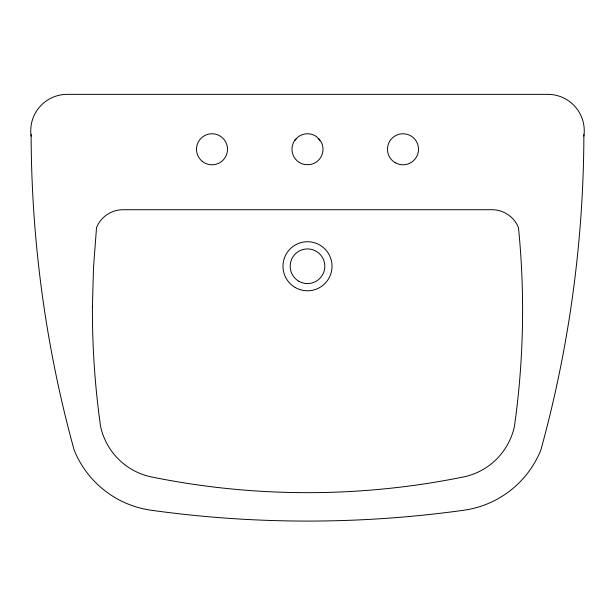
<?xml version="1.0" encoding="UTF-8"?>
<svg xmlns="http://www.w3.org/2000/svg" width="615" height="615" viewBox="0 0 615 615"><rect width="100%" height="100%" fill="white"/><g stroke="black" fill="none" stroke-linecap="round" stroke-linejoin="round"><path stroke-width="0.92" d="M31.119 134.6L31.127 136.092A1198.281 1198.281 0 0 0 74.092 449.88A97.539 97.539 0 0 0 151.182 510.235A1132.415 1132.415 0 0 0 463.818 510.235A97.539 97.539 0 0 0 540.908 449.88A1198.281 1198.281 0 0 0 583.873 136.092L583.881 134.6M294.946 140.151L293.67 142.226A15.521 15.521 0 0 0 305.078 164.597L309.929 164.597A15.521 15.521 0 0 0 321.33 142.226L316.625 136.715A15.521 15.521 0 0 0 298.375 136.715L294.946 140.151L296.53 138.298M318.47 138.298L320.054 140.151M583.873 136.092A36.431 36.431 0 0 0 547.827 94.356L67.173 94.356A36.431 36.431 0 0 0 31.127 136.092M92.411 307.146L92.404 310.275A829.812 829.812 0 0 0 100.553 426.287A65.805 65.805 0 0 0 153.635 477.378A782.211 782.211 0 0 0 461.365 477.378A65.805 65.805 0 0 0 514.448 426.287A829.812 829.812 0 0 0 518.468 227.596A28.598 28.598 0 0 0 491.954 209.715L123.046 209.715A28.598 28.598 0 0 0 96.532 227.596L93.518 267.325L92.411 307.146M395.237 162.714A15.521 15.521 0 0 0 418.515 149.268A15.521 15.521 0 0 0 395.237 135.83A15.521 15.521 0 0 0 395.237 162.714M202.235 161.33A15.521 15.521 0 0 0 227.327 151.697A15.521 15.521 0 0 0 206.44 134.785A15.521 15.521 0 0 0 202.235 161.33M298.836 281.255A17.32 17.32 0 0 0 324.82 266.257A17.32 17.32 0 0 0 298.836 251.258A17.32 17.32 0 0 0 298.836 281.255M295.238 287.505A24.531 24.531 0 0 0 332.031 266.257A24.531 24.531 0 0 0 295.238 245.016A24.531 24.531 0 0 0 295.238 287.505"/></g></svg>
